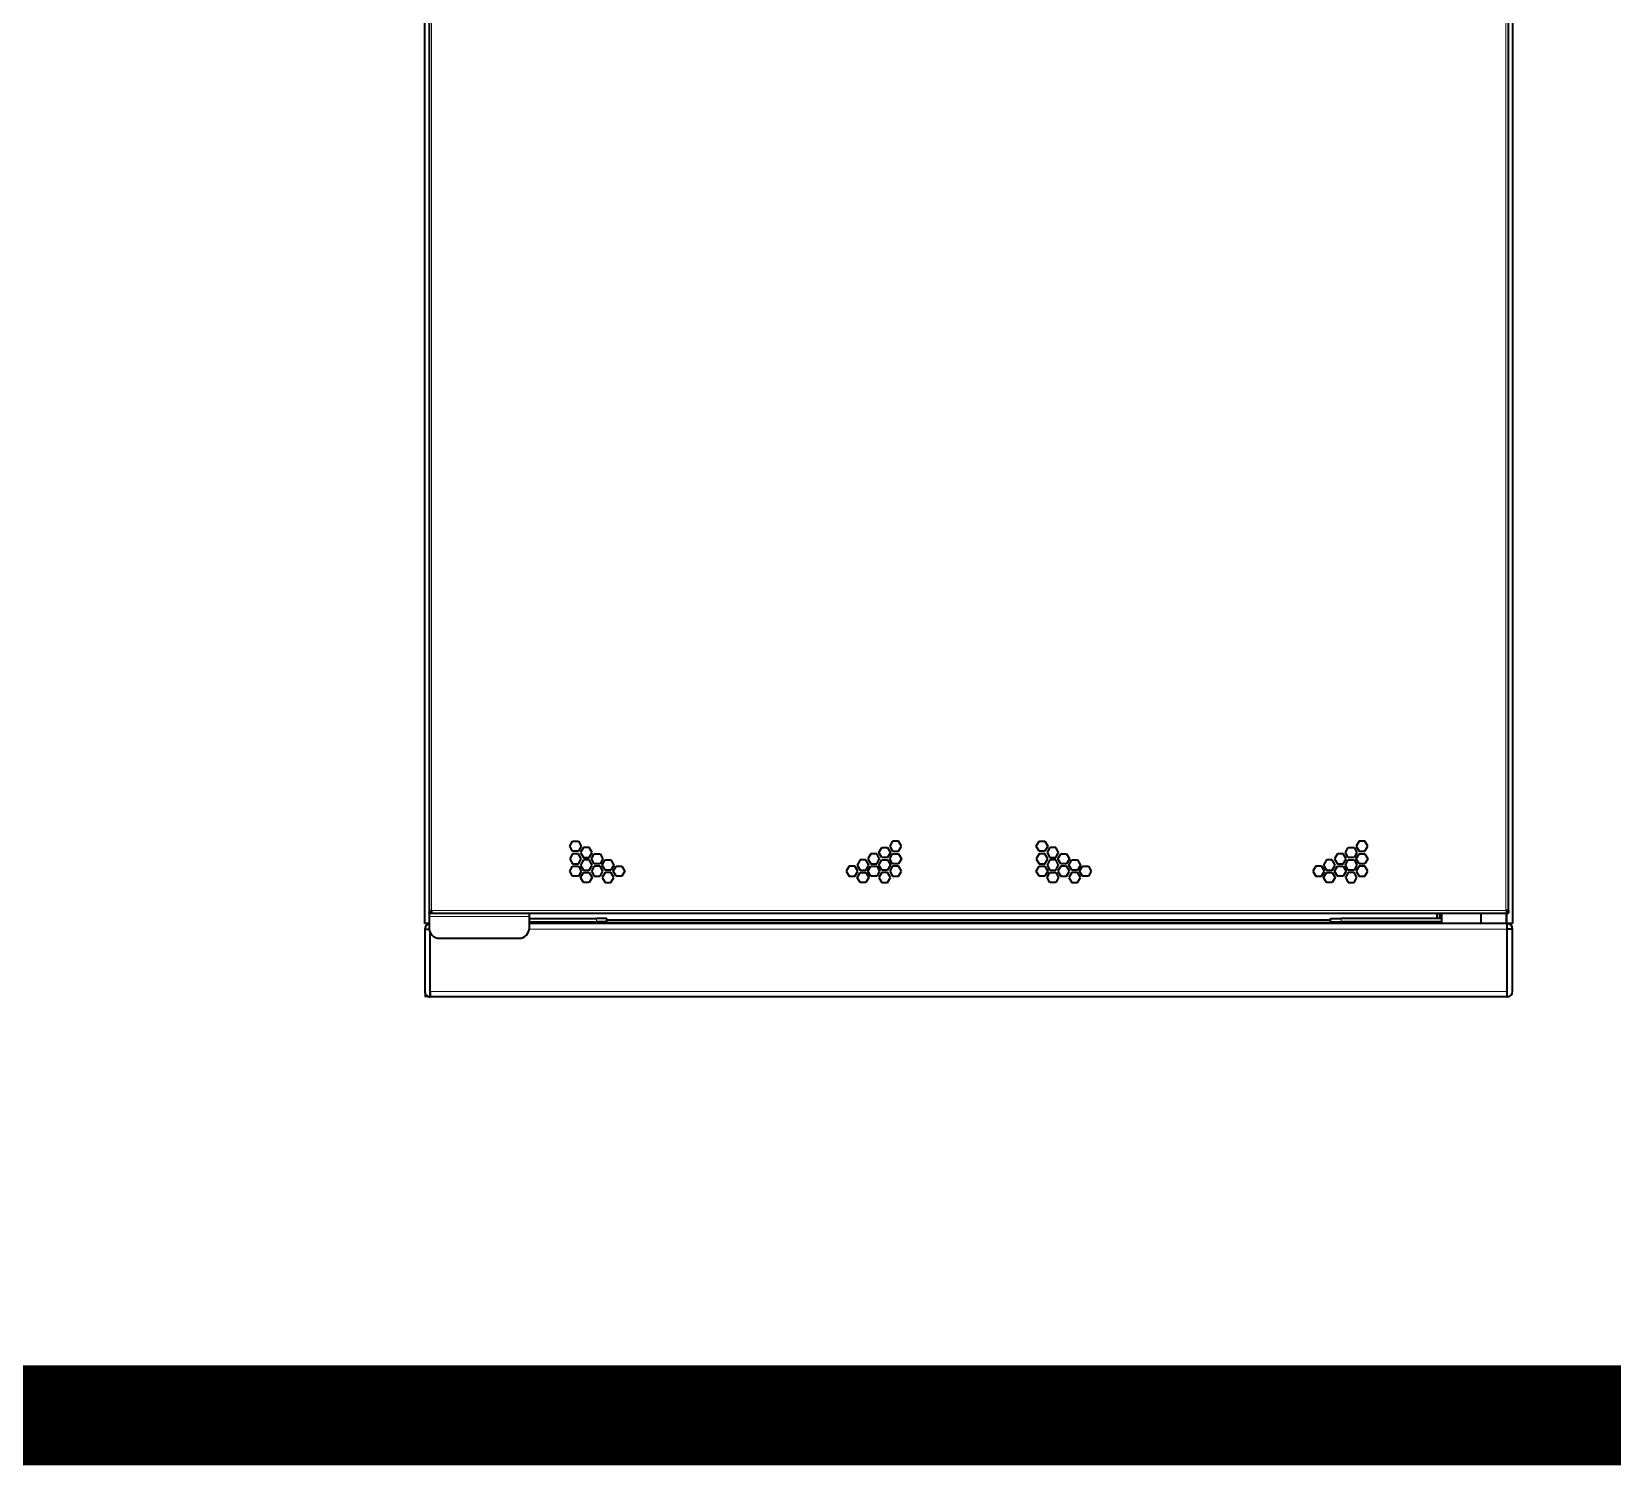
# Model space of a CAD drawing. Header units: feet. Extents: x 1 to 168002, y -59383 to 29717.
# Drawn here: x 66999 to 67790, y -15926 to -15209 of the extents above; entities that cross this region are included whole.
import ezdxf

# ---------------------------------------------------------------- set-up
doc = ezdxf.new("R2010")
doc.units = ezdxf.units.FT
doc.header["$LTSCALE"] = 50
doc.header["$MEASUREMENT"] = 0
doc.linetypes.add('PHANTOMX2', pattern=[5, 2.5, -0.5, 0.5, -0.5, 0.5, -0.5])
doc.layers.get('0').update_dxf_attribs({"linetype": 'CONTINUOUS'})

msp = doc.modelspace()

# ---------------------------------------------------------------- linework, layer by layer
at = {"color": 7, "lineweight": 35}
for p, q in [((67195.55, -15655.47, 0.12), (67195.55, -14529.18, 0.12)), ((67197.65, -14535.67, 0.12), (67197.65, -15650.23, 0.12)), ((67737.69, -15648.98, 0.12), (67737.69, -14534.42, 0.12)), ((67739.78, -14529.18, 0.12), (67739.78, -15655.47, 0.12)), ((67247.89, -15650.24, 0.12), (67728.83, -15650.24, 0.12)), ((67737.06, -15655.47, 0.12), (67247.88, -15655.47, 0.12)), ((67651.61, -15655.05, 0.12), (67283.73, -15655.05, 0.12)), ((67648.73, -15653.8, 0.12), (67286.61, -15653.8, 0.12)), ((67737.06, -15692.1, 0.12), (67198.28, -15692.1, 0.12))]:
    msp.add_line(p, q, dxfattribs=at)
at = {"color": 7, "lineweight": 13}
for p, q in [((67198.9, -14535.67, 0.12), (67198.9, -15648.98, 0.12)), ((67736.43, -15648.98, 0.12), (67736.43, -14535.67, 0.12)), ((67198.9, -15648.98, 0.12), (67736.43, -15648.98, 0.12)), ((67737.06, -15658.19, 0.12), (67247.85, -15658.19, 0.12)), ((67648.73, -15653.79, 0.12), (67286.61, -15653.79, 0.12)), ((67737.06, -15689.38, 0.12), (67198.28, -15689.38, 0.12))]:
    msp.add_line(p, q, dxfattribs=at)
at = {"color": 7, "lineweight": 35, "ltscale": 0.017321}
for p, q in [((67268.01, -15616.75, 0.12), (67269.46, -15614.23, 0.12)), ((67269.46, -15619.26, 0.12), (67268.01, -15616.75, 0.12)), ((67272.36, -15614.23, 0.12), (67273.81, -15616.75, 0.12)), ((67273.81, -15616.75, 0.12), (67272.36, -15619.26, 0.12)), ((67274.9, -15617.37, 0.12), (67273.45, -15619.89, 0.12)), ((67279.25, -15619.89, 0.12), (67277.8, -15617.37, 0.12)), ((67422.7, -15619.89, 0.12), (67424.15, -15617.37, 0.12)), ((67427.05, -15617.37, 0.12), (67428.5, -15619.89, 0.12)), ((67432.49, -15614.23, 0.12), (67429.59, -15614.23, 0.12)), ((67429.59, -15619.26, 0.12), (67432.49, -15619.26, 0.12)), ((67502.85, -15614.23, 0.12), (67505.75, -15614.23, 0.12)), ((67505.75, -15619.26, 0.12), (67502.85, -15619.26, 0.12)), ((67508.29, -15617.37, 0.12), (67506.84, -15619.89, 0.12)), ((67512.64, -15619.89, 0.12), (67511.19, -15617.37, 0.12)), ((67656.09, -15619.89, 0.12), (67657.54, -15617.37, 0.12)), ((67657.54, -15617.37, 0.12), (67660.44, -15617.37, 0.12)), ((67662.98, -15614.23, 0.12), (67661.53, -15616.75, 0.12)), ((67661.53, -15616.75, 0.12), (67662.98, -15619.26, 0.12)), ((67667.33, -15616.75, 0.12), (67665.88, -15614.23, 0.12)), ((67665.88, -15619.26, 0.12), (67667.33, -15616.75, 0.12)), ((67269.46, -15620.51, 0.12), (67268.01, -15623.03, 0.12)), ((67268.01, -15623.03, 0.12), (67269.46, -15625.54, 0.12)), ((67268.01, -15629.31, 0.12), (67269.46, -15626.79, 0.12)), ((67273.81, -15623.03, 0.12), (67272.36, -15620.51, 0.12)), ((67272.36, -15625.54, 0.12), (67273.81, -15623.03, 0.12)), ((67272.36, -15626.79, 0.12), (67273.81, -15629.31, 0.12)), ((67273.45, -15619.89, 0.12), (67274.9, -15622.4, 0.12)), ((67274.9, -15623.65, 0.12), (67273.45, -15626.17, 0.12)), ((67273.45, -15626.17, 0.12), (67274.9, -15628.68, 0.12)), ((67277.8, -15622.4, 0.12), (67279.25, -15619.89, 0.12)), ((67279.25, -15626.17, 0.12), (67277.8, -15623.65, 0.12)), ((67277.8, -15628.68, 0.12), (67279.25, -15626.17, 0.12)), ((67280.33, -15620.51, 0.12), (67283.23, -15620.51, 0.12)), ((67283.23, -15625.54, 0.12), (67280.33, -15625.54, 0.12)), ((67283.23, -15626.79, 0.12), (67280.33, -15626.79, 0.12)), ((67284.32, -15626.17, 0.12), (67285.77, -15623.65, 0.12)), ((67285.77, -15628.68, 0.12), (67284.32, -15626.17, 0.12)), ((67288.67, -15623.65, 0.12), (67290.12, -15626.17, 0.12)), ((67290.12, -15626.17, 0.12), (67288.67, -15628.68, 0.12)), ((67289.76, -15629.31, 0.12), (67291.21, -15626.79, 0.12)), ((67294.11, -15626.79, 0.12), (67295.56, -15629.31, 0.12)), ((67410.73, -15626.79, 0.12), (67407.83, -15626.79, 0.12)), ((67413.27, -15623.65, 0.12), (67411.82, -15626.17, 0.12)), ((67411.82, -15626.17, 0.12), (67413.27, -15628.68, 0.12)), ((67417.62, -15626.17, 0.12), (67416.17, -15623.65, 0.12)), ((67416.17, -15628.68, 0.12), (67417.62, -15626.17, 0.12)), ((67421.61, -15620.51, 0.12), (67418.71, -15620.51, 0.12)), ((67418.71, -15625.54, 0.12), (67421.61, -15625.54, 0.12)), ((67418.71, -15626.79, 0.12), (67421.61, -15626.79, 0.12)), ((67424.15, -15622.4, 0.12), (67422.7, -15619.89, 0.12)), ((67422.7, -15626.17, 0.12), (67424.15, -15623.65, 0.12)), ((67424.15, -15628.68, 0.12), (67422.7, -15626.17, 0.12)), ((67428.5, -15619.89, 0.12), (67427.05, -15622.4, 0.12)), ((67427.05, -15623.65, 0.12), (67428.5, -15626.17, 0.12)), ((67428.5, -15626.17, 0.12), (67427.05, -15628.68, 0.12)), ((67429.59, -15620.51, 0.12), (67432.49, -15620.51, 0.12)), ((67432.49, -15625.54, 0.12), (67429.59, -15625.54, 0.12)), ((67432.49, -15626.79, 0.12), (67429.59, -15626.79, 0.12)), ((67505.75, -15620.51, 0.12), (67502.85, -15620.51, 0.12)), ((67502.85, -15625.54, 0.12), (67505.75, -15625.54, 0.12)), ((67502.85, -15626.79, 0.12), (67505.75, -15626.79, 0.12)), ((67506.84, -15619.89, 0.12), (67508.29, -15622.4, 0.12)), ((67508.29, -15623.65, 0.12), (67506.84, -15626.17, 0.12)), ((67506.84, -15626.17, 0.12), (67508.29, -15628.68, 0.12)), ((67511.19, -15622.4, 0.12), (67512.64, -15619.89, 0.12)), ((67512.64, -15626.17, 0.12), (67511.19, -15623.65, 0.12)), ((67511.19, -15628.68, 0.12), (67512.64, -15626.17, 0.12)), ((67513.73, -15620.51, 0.12), (67516.63, -15620.51, 0.12)), ((67516.63, -15625.54, 0.12), (67513.73, -15625.54, 0.12)), ((67516.63, -15626.79, 0.12), (67513.73, -15626.79, 0.12)), ((67517.71, -15626.17, 0.12), (67519.16, -15623.65, 0.12)), ((67519.16, -15628.68, 0.12), (67517.71, -15626.17, 0.12)), ((67522.06, -15623.65, 0.12), (67523.51, -15626.17, 0.12)), ((67523.51, -15626.17, 0.12), (67522.06, -15628.68, 0.12)), ((67523.15, -15629.31, 0.12), (67524.6, -15626.79, 0.12)), ((67527.5, -15626.79, 0.12), (67528.95, -15629.31, 0.12)), ((67641.23, -15626.79, 0.12), (67639.78, -15629.31, 0.12)), ((67645.58, -15629.31, 0.12), (67644.13, -15626.79, 0.12)), ((67646.66, -15623.65, 0.12), (67645.21, -15626.17, 0.12)), ((67645.21, -15626.17, 0.12), (67646.66, -15628.68, 0.12)), ((67655, -15620.51, 0.12), (67652.1, -15620.51, 0.12)), ((67652.1, -15625.54, 0.12), (67655, -15625.54, 0.12)), ((67652.1, -15626.79, 0.12), (67655, -15626.79, 0.12)), ((67657.54, -15622.4, 0.12), (67656.09, -15619.89, 0.12)), ((67656.09, -15626.17, 0.12), (67657.54, -15623.65, 0.12)), ((67657.54, -15628.68, 0.12), (67656.09, -15626.17, 0.12)), ((67660.44, -15622.4, 0.12), (67657.54, -15622.4, 0.12)), ((67657.54, -15623.65, 0.12), (67660.44, -15623.65, 0.12)), ((67661.53, -15623.03, 0.12), (67662.98, -15620.51, 0.12)), ((67662.98, -15625.54, 0.12), (67661.53, -15623.03, 0.12)), ((67662.98, -15626.79, 0.12), (67661.53, -15629.31, 0.12)), ((67665.88, -15620.51, 0.12), (67667.33, -15623.03, 0.12)), ((67667.33, -15623.03, 0.12), (67665.88, -15625.54, 0.12)), ((67667.33, -15629.31, 0.12), (67665.88, -15626.79, 0.12)), ((67269.46, -15631.82, 0.12), (67268.01, -15629.31, 0.12)), ((67273.81, -15629.31, 0.12), (67272.36, -15631.82, 0.12)), ((67273.45, -15632.45, 0.12), (67274.9, -15629.93, 0.12)), ((67274.9, -15634.96, 0.12), (67273.45, -15632.45, 0.12)), ((67277.8, -15629.93, 0.12), (67279.25, -15632.45, 0.12)), ((67279.25, -15632.45, 0.12), (67277.8, -15634.96, 0.12)), ((67280.33, -15631.82, 0.12), (67283.23, -15631.82, 0.12)), ((67285.77, -15629.93, 0.12), (67284.32, -15632.45, 0.12)), ((67284.32, -15632.45, 0.12), (67285.77, -15634.96, 0.12)), ((67290.12, -15632.45, 0.12), (67288.67, -15629.93, 0.12)), ((67288.67, -15634.96, 0.12), (67290.12, -15632.45, 0.12)), ((67291.21, -15631.82, 0.12), (67289.76, -15629.31, 0.12)), ((67295.56, -15629.31, 0.12), (67294.11, -15631.82, 0.12)), ((67407.83, -15631.82, 0.12), (67410.73, -15631.82, 0.12)), ((67411.82, -15632.45, 0.12), (67413.27, -15629.93, 0.12)), ((67413.27, -15634.96, 0.12), (67411.82, -15632.45, 0.12)), ((67416.17, -15629.93, 0.12), (67417.62, -15632.45, 0.12)), ((67417.62, -15632.45, 0.12), (67416.17, -15634.96, 0.12)), ((67421.61, -15631.82, 0.12), (67418.71, -15631.82, 0.12)), ((67424.15, -15629.93, 0.12), (67422.7, -15632.45, 0.12)), ((67422.7, -15632.45, 0.12), (67424.15, -15634.96, 0.12)), ((67428.5, -15632.45, 0.12), (67427.05, -15629.93, 0.12)), ((67427.05, -15634.96, 0.12), (67428.5, -15632.45, 0.12)), ((67429.59, -15631.82, 0.12), (67432.49, -15631.82, 0.12)), ((67505.75, -15631.82, 0.12), (67502.85, -15631.82, 0.12)), ((67506.84, -15632.45, 0.12), (67508.29, -15629.93, 0.12)), ((67508.29, -15634.96, 0.12), (67506.84, -15632.45, 0.12)), ((67511.19, -15629.93, 0.12), (67512.64, -15632.45, 0.12)), ((67512.64, -15632.45, 0.12), (67511.19, -15634.96, 0.12)), ((67513.73, -15631.82, 0.12), (67516.63, -15631.82, 0.12)), ((67519.16, -15629.93, 0.12), (67517.71, -15632.45, 0.12)), ((67517.71, -15632.45, 0.12), (67519.16, -15634.96, 0.12)), ((67523.51, -15632.45, 0.12), (67522.06, -15629.93, 0.12)), ((67522.06, -15634.96, 0.12), (67523.51, -15632.45, 0.12)), ((67524.6, -15631.82, 0.12), (67523.15, -15629.31, 0.12)), ((67528.95, -15629.31, 0.12), (67527.5, -15631.82, 0.12)), ((67639.78, -15629.31, 0.12), (67641.23, -15631.82, 0.12)), ((67644.13, -15631.82, 0.12), (67645.58, -15629.31, 0.12)), ((67645.21, -15632.45, 0.12), (67646.66, -15629.93, 0.12)), ((67646.66, -15634.96, 0.12), (67645.21, -15632.45, 0.12)), ((67655, -15631.82, 0.12), (67652.1, -15631.82, 0.12)), ((67657.54, -15629.93, 0.12), (67656.09, -15632.45, 0.12)), ((67656.09, -15632.45, 0.12), (67657.54, -15634.96, 0.12)), ((67660.44, -15628.68, 0.12), (67657.54, -15628.68, 0.12)), ((67660.44, -15629.93, 0.12), (67657.54, -15629.93, 0.12)), ((67657.54, -15634.96, 0.12), (67660.44, -15634.96, 0.12)), ((67661.53, -15629.31, 0.12), (67662.98, -15631.82, 0.12)), ((67665.88, -15631.82, 0.12), (67667.33, -15629.31, 0.12))]:
    msp.add_line(p, q, dxfattribs=at)
at = {"color": 7, "lineweight": 35, "ltscale": 0.01732}
for p, q in [((67269.46, -15614.23, 0.12), (67272.36, -15614.23, 0.12)), ((67272.36, -15619.26, 0.12), (67269.46, -15619.26, 0.12)), ((67277.8, -15617.37, 0.12), (67274.9, -15617.37, 0.12)), ((67424.15, -15617.37, 0.12), (67427.05, -15617.37, 0.12)), ((67429.59, -15614.23, 0.12), (67428.14, -15616.75, 0.12)), ((67428.14, -15616.75, 0.12), (67429.59, -15619.26, 0.12)), ((67433.94, -15616.75, 0.12), (67432.49, -15614.23, 0.12)), ((67432.49, -15619.26, 0.12), (67433.94, -15616.75, 0.12)), ((67501.4, -15616.75, 0.12), (67502.85, -15614.23, 0.12)), ((67502.85, -15619.26, 0.12), (67501.4, -15616.75, 0.12)), ((67505.75, -15614.23, 0.12), (67507.2, -15616.75, 0.12)), ((67507.2, -15616.75, 0.12), (67505.75, -15619.26, 0.12)), ((67511.19, -15617.37, 0.12), (67508.29, -15617.37, 0.12)), ((67660.44, -15617.37, 0.12), (67661.89, -15619.89, 0.12)), ((67665.88, -15614.23, 0.12), (67662.98, -15614.23, 0.12)), ((67662.98, -15619.26, 0.12), (67665.88, -15619.26, 0.12)), ((67272.36, -15620.51, 0.12), (67269.46, -15620.51, 0.12)), ((67269.46, -15625.54, 0.12), (67272.36, -15625.54, 0.12)), ((67269.46, -15626.79, 0.12), (67272.36, -15626.79, 0.12)), ((67274.9, -15622.4, 0.12), (67277.8, -15622.4, 0.12)), ((67277.8, -15623.65, 0.12), (67274.9, -15623.65, 0.12)), ((67278.88, -15623.03, 0.12), (67280.33, -15620.51, 0.12)), ((67280.33, -15625.54, 0.12), (67278.88, -15623.03, 0.12)), ((67280.33, -15626.79, 0.12), (67278.88, -15629.31, 0.12)), ((67283.23, -15620.51, 0.12), (67284.68, -15623.03, 0.12)), ((67284.68, -15623.03, 0.12), (67283.23, -15625.54, 0.12)), ((67284.68, -15629.31, 0.12), (67283.23, -15626.79, 0.12)), ((67285.77, -15623.65, 0.12), (67288.67, -15623.65, 0.12)), ((67291.21, -15626.79, 0.12), (67294.11, -15626.79, 0.12)), ((67407.83, -15626.79, 0.12), (67406.38, -15629.31, 0.12)), ((67412.18, -15629.31, 0.12), (67410.73, -15626.79, 0.12)), ((67416.17, -15623.65, 0.12), (67413.27, -15623.65, 0.12)), ((67418.71, -15620.51, 0.12), (67417.26, -15623.03, 0.12)), ((67417.26, -15623.03, 0.12), (67418.71, -15625.54, 0.12)), ((67417.26, -15629.31, 0.12), (67418.71, -15626.79, 0.12)), ((67423.06, -15623.03, 0.12), (67421.61, -15620.51, 0.12)), ((67421.61, -15625.54, 0.12), (67423.06, -15623.03, 0.12)), ((67421.61, -15626.79, 0.12), (67423.06, -15629.31, 0.12)), ((67427.05, -15622.4, 0.12), (67424.15, -15622.4, 0.12)), ((67424.15, -15623.65, 0.12), (67427.05, -15623.65, 0.12)), ((67428.14, -15623.03, 0.12), (67429.59, -15620.51, 0.12)), ((67429.59, -15625.54, 0.12), (67428.14, -15623.03, 0.12)), ((67429.59, -15626.79, 0.12), (67428.14, -15629.31, 0.12)), ((67432.49, -15620.51, 0.12), (67433.94, -15623.03, 0.12)), ((67433.94, -15623.03, 0.12), (67432.49, -15625.54, 0.12)), ((67433.94, -15629.31, 0.12), (67432.49, -15626.79, 0.12)), ((67502.85, -15620.51, 0.12), (67501.4, -15623.03, 0.12)), ((67501.4, -15623.03, 0.12), (67502.85, -15625.54, 0.12)), ((67501.4, -15629.31, 0.12), (67502.85, -15626.79, 0.12)), ((67507.2, -15623.03, 0.12), (67505.75, -15620.51, 0.12)), ((67505.75, -15625.54, 0.12), (67507.2, -15623.03, 0.12)), ((67505.75, -15626.79, 0.12), (67507.2, -15629.31, 0.12)), ((67508.29, -15622.4, 0.12), (67511.19, -15622.4, 0.12)), ((67511.19, -15623.65, 0.12), (67508.29, -15623.65, 0.12)), ((67512.28, -15623.03, 0.12), (67513.73, -15620.51, 0.12)), ((67513.73, -15625.54, 0.12), (67512.28, -15623.03, 0.12)), ((67513.73, -15626.79, 0.12), (67512.28, -15629.31, 0.12)), ((67516.63, -15620.51, 0.12), (67518.08, -15623.03, 0.12)), ((67518.08, -15623.03, 0.12), (67516.63, -15625.54, 0.12)), ((67518.08, -15629.31, 0.12), (67516.63, -15626.79, 0.12)), ((67519.16, -15623.65, 0.12), (67522.06, -15623.65, 0.12)), ((67524.6, -15626.79, 0.12), (67527.5, -15626.79, 0.12)), ((67644.13, -15626.79, 0.12), (67641.23, -15626.79, 0.12)), ((67649.56, -15623.65, 0.12), (67646.66, -15623.65, 0.12)), ((67651.02, -15626.17, 0.12), (67649.56, -15623.65, 0.12)), ((67649.56, -15628.68, 0.12), (67651.02, -15626.17, 0.12)), ((67652.1, -15620.51, 0.12), (67650.65, -15623.03, 0.12)), ((67650.65, -15623.03, 0.12), (67652.1, -15625.54, 0.12)), ((67650.65, -15629.31, 0.12), (67652.1, -15626.79, 0.12)), ((67656.45, -15623.03, 0.12), (67655, -15620.51, 0.12)), ((67655, -15625.54, 0.12), (67656.45, -15623.03, 0.12)), ((67655, -15626.79, 0.12), (67656.45, -15629.31, 0.12)), ((67661.89, -15619.89, 0.12), (67660.44, -15622.4, 0.12)), ((67660.44, -15623.65, 0.12), (67661.89, -15626.17, 0.12)), ((67661.89, -15626.17, 0.12), (67660.44, -15628.68, 0.12)), ((67662.98, -15620.51, 0.12), (67665.88, -15620.51, 0.12)), ((67665.88, -15625.54, 0.12), (67662.98, -15625.54, 0.12)), ((67665.88, -15626.79, 0.12), (67662.98, -15626.79, 0.12)), ((67272.36, -15631.82, 0.12), (67269.46, -15631.82, 0.12)), ((67274.9, -15628.68, 0.12), (67277.8, -15628.68, 0.12)), ((67274.9, -15629.93, 0.12), (67277.8, -15629.93, 0.12)), ((67277.8, -15634.96, 0.12), (67274.9, -15634.96, 0.12)), ((67278.88, -15629.31, 0.12), (67280.33, -15631.82, 0.12)), ((67283.23, -15631.82, 0.12), (67284.68, -15629.31, 0.12)), ((67288.67, -15628.68, 0.12), (67285.77, -15628.68, 0.12)), ((67288.67, -15629.93, 0.12), (67285.77, -15629.93, 0.12)), ((67285.77, -15634.96, 0.12), (67288.67, -15634.96, 0.12)), ((67294.11, -15631.82, 0.12), (67291.21, -15631.82, 0.12)), ((67406.38, -15629.31, 0.12), (67407.83, -15631.82, 0.12)), ((67410.73, -15631.82, 0.12), (67412.18, -15629.31, 0.12)), ((67413.27, -15628.68, 0.12), (67416.17, -15628.68, 0.12)), ((67413.27, -15629.93, 0.12), (67416.17, -15629.93, 0.12)), ((67416.17, -15634.96, 0.12), (67413.27, -15634.96, 0.12)), ((67418.71, -15631.82, 0.12), (67417.26, -15629.31, 0.12)), ((67423.06, -15629.31, 0.12), (67421.61, -15631.82, 0.12)), ((67427.05, -15628.68, 0.12), (67424.15, -15628.68, 0.12)), ((67427.05, -15629.93, 0.12), (67424.15, -15629.93, 0.12)), ((67424.15, -15634.96, 0.12), (67427.05, -15634.96, 0.12)), ((67428.14, -15629.31, 0.12), (67429.59, -15631.82, 0.12)), ((67432.49, -15631.82, 0.12), (67433.94, -15629.31, 0.12)), ((67502.85, -15631.82, 0.12), (67501.4, -15629.31, 0.12)), ((67507.2, -15629.31, 0.12), (67505.75, -15631.82, 0.12)), ((67508.29, -15628.68, 0.12), (67511.19, -15628.68, 0.12)), ((67508.29, -15629.93, 0.12), (67511.19, -15629.93, 0.12)), ((67511.19, -15634.96, 0.12), (67508.29, -15634.96, 0.12)), ((67512.28, -15629.31, 0.12), (67513.73, -15631.82, 0.12)), ((67516.63, -15631.82, 0.12), (67518.08, -15629.31, 0.12)), ((67522.06, -15628.68, 0.12), (67519.16, -15628.68, 0.12)), ((67522.06, -15629.93, 0.12), (67519.16, -15629.93, 0.12)), ((67519.16, -15634.96, 0.12), (67522.06, -15634.96, 0.12)), ((67527.5, -15631.82, 0.12), (67524.6, -15631.82, 0.12)), ((67641.23, -15631.82, 0.12), (67644.13, -15631.82, 0.12)), ((67646.66, -15628.68, 0.12), (67649.56, -15628.68, 0.12)), ((67646.66, -15629.93, 0.12), (67649.56, -15629.93, 0.12)), ((67649.56, -15634.96, 0.12), (67646.66, -15634.96, 0.12)), ((67649.56, -15629.93, 0.12), (67651.02, -15632.45, 0.12)), ((67651.02, -15632.45, 0.12), (67649.56, -15634.96, 0.12)), ((67652.1, -15631.82, 0.12), (67650.65, -15629.31, 0.12)), ((67656.45, -15629.31, 0.12), (67655, -15631.82, 0.12)), ((67661.89, -15632.45, 0.12), (67660.44, -15629.93, 0.12)), ((67660.44, -15634.96, 0.12), (67661.89, -15632.45, 0.12)), ((67662.98, -15631.82, 0.12), (67665.88, -15631.82, 0.12))]:
    msp.add_line(p, q, dxfattribs=at)
at = {"color": 7, "lineweight": 35, "ltscale": 0.0075}
for p, q in [((67198.9, -15650.23, 0.12), (67197.65, -15650.23, 0.12)), ((67737.69, -15648.98, 0.12), (67737.69, -15650.24, 0.12)), ((67703.15, -15655.05, 0.12), (67701.9, -15655.05, 0.12))]:
    msp.add_line(p, q, dxfattribs=at)
at = {"color": 7, "lineweight": 35, "ltscale": 0.010013}
for p, q in [((67197.65, -15650.24, 0.12), (67197.65, -15651.91, 0.12)), ((67247.88, -15651.91, 0.12), (67247.88, -15650.24, 0.12))]:
    msp.add_line(p, q, dxfattribs=at)
at = {"color": 7, "lineweight": 35, "ltscale": 0.3}
for p, q in [((67197.65, -15650.24, 0.12), (67247.88, -15650.24, 0.12)), ((67704.2, -15652.96, 0.12), (67653.96, -15652.96, 0.12)), ((67704.2, -15654.63, 0.12), (67653.96, -15654.63, 0.12))]:
    msp.add_line(p, q, dxfattribs=at)
at = {"color": 7, "lineweight": 35, "ltscale": 0.007512}
for p, q in [((67198.9, -15648.98, 0.12), (67198.9, -15650.24, 0.12)), ((67198.9, -15648.98, 0.12), (67198.9, -15650.23, 0.12)), ((67736.43, -15648.98, 0.12), (67737.69, -15648.98, 0.12))]:
    msp.add_line(p, q, dxfattribs=at)
at = {"color": 7, "lineweight": 35, "ltscale": 0.007495}
msp.add_line((67198.9, -15650.23, 0.12), (67198.9, -15648.98, 0.12), dxfattribs=at)
at = {"color": 7, "lineweight": 35, "ltscale": 0.016251}
for p, q in [((67701.9, -15650.24, 0.12), (67701.9, -15652.96, 0.12)), ((67703.15, -15650.24, 0.12), (67703.15, -15652.96, 0.12))]:
    msp.add_line(p, q, dxfattribs=at)
at = {"color": 7, "lineweight": 13, "ltscale": 0.016251}
msp.add_line((67701.9, -15650.24, 0.12), (67701.9, -15652.96, 0.12), dxfattribs=at)
at = {"color": 7, "lineweight": 35, "ltscale": 0.031251}
msp.add_line((67704.2, -15650.24, 0.12), (67704.2, -15655.47, 0.12), dxfattribs=at)
at = {"color": 7, "lineweight": 35, "ltscale": 0.0375}
for p, q in [((67724.09, -15650.24, 0.12), (67730.37, -15650.24, 0.12)), ((67730.37, -15650.24, 0.12), (67736.65, -15650.24, 0.12))]:
    msp.add_line(p, q, dxfattribs=at)
at = {"color": 7, "lineweight": 35, "ltscale": 0.03125}
for p, q in [((67724.09, -15655.47, 0.12), (67724.09, -15650.24, 0.12)), ((67736.65, -15655.47, 0.12), (67736.65, -15650.24, 0.12)), ((67286.61, -15652.96, 0.12), (67281.37, -15652.96, 0.12)), ((67286.61, -15654.63, 0.12), (67281.37, -15654.63, 0.12)), ((67648.73, -15652.96, 0.12), (67653.96, -15652.96, 0.12)), ((67648.73, -15654.63, 0.12), (67653.96, -15654.63, 0.12))]:
    msp.add_line(p, q, dxfattribs=at)
at = {"color": 7, "lineweight": 35, "ltscale": 0.034592}
msp.add_line((67731.9, -15650.24, 0.12), (67737.69, -15650.24, 0.12), dxfattribs=at)
at = {"color": 7, "lineweight": 35, "ltscale": 0.007494}
msp.add_line((67737.69, -15648.98, 0.12), (67736.43, -15648.98, 0.12), dxfattribs=at)
at = {"color": 7, "lineweight": 35, "ltscale": 0.00742}
msp.add_line((67736.45, -15648.98, 0.12), (67737.69, -15648.98, 0.12), dxfattribs=at)
at = {"color": 7, "lineweight": 13, "ltscale": 0.031251}
msp.add_line((67737.06, -15655.47, 0.12), (67737.06, -15650.24, 0.12), dxfattribs=at)
at = {"color": 7, "lineweight": 35, "ltscale": 0.012518}
msp.add_line((67197.65, -15655.47, 0.12), (67195.55, -15655.47, 0.12), dxfattribs=at)
at = {"color": 7, "lineweight": 35, "ltscale": 0.012745}
msp.add_line((67195.55, -15658.19, 0.12), (67197.69, -15658.19, 0.12), dxfattribs=at)
at = {"color": 7, "lineweight": 35, "ltscale": 0.186225}
for p, q in [((67195.55, -15658.19, 0.12), (67195.55, -15689.38, 0.12)), ((67737.06, -15689.38, 0.12), (67737.06, -15658.19, 0.12)), ((67739.78, -15689.38, 0.12), (67739.78, -15658.19, 0.12))]:
    msp.add_line(p, q, dxfattribs=at)
at = {"color": 7, "lineweight": 35, "ltscale": 0.033737}
for p, q in [((67197.65, -15651.91, 0.12), (67197.65, -15657.56, 0.12)), ((67247.88, -15657.56, 0.12), (67247.88, -15651.91, 0.12))]:
    msp.add_line(p, q, dxfattribs=at)
at = {"color": 7, "lineweight": 13, "ltscale": 0.3}
msp.add_line((67247.88, -15651.91, 0.12), (67197.65, -15651.91, 0.12), dxfattribs=at)
at = {"color": 7, "lineweight": 35, "ltscale": 0.199983}
for p, q in [((67247.88, -15652.96, 0.12), (67281.37, -15652.96, 0.12)), ((67247.88, -15654.63, 0.12), (67281.37, -15654.63, 0.12))]:
    msp.add_line(p, q, dxfattribs=at)
at = {"color": 7, "lineweight": 35, "ltscale": 0.101548}
msp.add_line((67264.89, -15655.05, 0.12), (67247.88, -15655.05, 0.12), dxfattribs=at)
at = {"color": 7, "lineweight": 35, "ltscale": 0.002502}
for p, q in [((67264.89, -15655.05, 0.12), (67264.89, -15654.63, 0.12)), ((67283.73, -15655.05, 0.12), (67283.73, -15654.63, 0.12)), ((67651.61, -15655.05, 0.12), (67651.61, -15654.63, 0.12)), ((67670.45, -15655.05, 0.12), (67670.45, -15654.63, 0.12)), ((67701.9, -15654.63, 0.12), (67701.9, -15655.05, 0.12)), ((67701.9, -15655.05, 0.12), (67701.9, -15654.63, 0.12)), ((67703.15, -15654.63, 0.12), (67703.15, -15655.05, 0.12))]:
    msp.add_line(p, q, dxfattribs=at)
at = {"color": 7, "lineweight": 35, "ltscale": 0.1125}
for p, q in [((67264.89, -15655.05, 0.12), (67283.73, -15655.05, 0.12)), ((67651.61, -15655.05, 0.12), (67670.45, -15655.05, 0.12))]:
    msp.add_line(p, q, dxfattribs=at)
at = {"color": 7, "lineweight": 13, "ltscale": 0.01}
for p, q in [((67281.37, -15654.63, 0.12), (67281.37, -15652.96, 0.12)), ((67653.96, -15654.63, 0.12), (67653.96, -15652.96, 0.12))]:
    msp.add_line(p, q, dxfattribs=at)
at = {"color": 7, "lineweight": 35, "ltscale": 0.01}
for p, q in [((67286.61, -15654.63, 0.12), (67286.61, -15652.96, 0.12)), ((67648.73, -15654.63, 0.12), (67648.73, -15652.96, 0.12))]:
    msp.add_line(p, q, dxfattribs=at)
at = {"color": 7, "lineweight": 35, "ltscale": 0.1878}
msp.add_line((67701.9, -15655.05, 0.12), (67670.45, -15655.05, 0.12), dxfattribs=at)
at = {"color": 7, "lineweight": 35, "ltscale": 0.016263}
msp.add_line((67737.06, -15658.19, 0.12), (67737.06, -15655.47, 0.12), dxfattribs=at)
at = {"color": 7, "lineweight": 35, "ltscale": 0.01625}
for p, q in [((67737.06, -15658.19, 0.12), (67737.06, -15655.47, 0.12)), ((67739.78, -15658.19, 0.12), (67737.06, -15658.19, 0.12)), ((67198.28, -15692.1, 0.12), (67198.28, -15689.38, 0.12)), ((67737.06, -15692.1, 0.12), (67737.06, -15689.38, 0.12))]:
    msp.add_line(p, q, dxfattribs=at)
at = {"color": 7, "lineweight": 35, "ltscale": 0.016123}
msp.add_line((67739.78, -15655.47, 0.12), (67737.09, -15655.47, 0.12), dxfattribs=at)
at = {"color": 7, "lineweight": 35, "ltscale": 0.175154}
msp.add_line((67198.28, -15689.38, 0.12), (67198.28, -15660.05, 0.12), dxfattribs=at)
at = {"color": 7, "lineweight": 35, "ltscale": 0.2375}
msp.add_line((67202.88, -15662.8, 0.12), (67242.65, -15662.8, 0.12), dxfattribs=at)
for p in [(67195.55, -15689.38, 0.12), (67198.28, -15692.1, 0.12)]:
    msp.add_line(p, (67195.55, -15692.1, 0.12))
at = {"color": 7, "lineweight": 35, "ltscale": 0.016262}
for p, q in [((67198.28, -15689.38, 0.12), (67198.28, -15692.1, 0.12)), ((67737.06, -15692.1, 0.12), (67737.06, -15689.38, 0.12))]:
    msp.add_line(p, q, dxfattribs=at)
at = {"color": 7, "lineweight": 35, "ltscale": 0.077488}
for p, q in [((67211.25, -15692.1, 0.12), (67198.28, -15692.1, 0.12)), ((67737.06, -15692.1, 0.12), (67724.09, -15692.1, 0.12))]:
    msp.add_line(p, q, dxfattribs=at)
at = {"color": 6, "linetype": 'PHANTOMX2', "ltscale": 0.3, "const_width": 50, "elevation": 0.12}
msp.add_lwpolyline([(64678.68, -14582.05), (64678.68, -15901.48), (70331.64, -15901.48), (70331.64, -14352.69), (66580.83, -14352.69), (64678.68, -14352.69)], close=True, dxfattribs=at)
at = {"color": 7, "lineweight": 35}
for points in [[(67197.65, -15650.23), (67197.69, -15650.02), (67197.82, -15649.81), (67198.01, -15649.61), (67198.28, -15649.39), (67198.9, -15648.98)], [(67737.69, -15650.24), (67737.48, -15650.19), (67737.27, -15650.07), (67737.06, -15649.87), (67736.85, -15649.6), (67736.43, -15648.98)]]:
    msp.add_lwpolyline(points, dxfattribs=at)
for centre, radius, start, end in [((67198.28, -15658.19, 0.12), 2.72, 103.31323, 180.00001), ((67202.88, -15657.56, 0.12), 5.23, 180.00001, 270), ((67242.65, -15657.56, 0.12), 5.23, 270, 0), ((67737.06, -15658.19, 0.12), 2.72, 0, 90), ((67198.28, -15689.38, 0.12), 2.72, 179.99999, 270), ((67737.06, -15689.38, 0.12), 2.72, 270, 0)]:
    msp.add_arc(centre, radius, start, end, dxfattribs=at)

doc.saveas('drawing.dxf')
